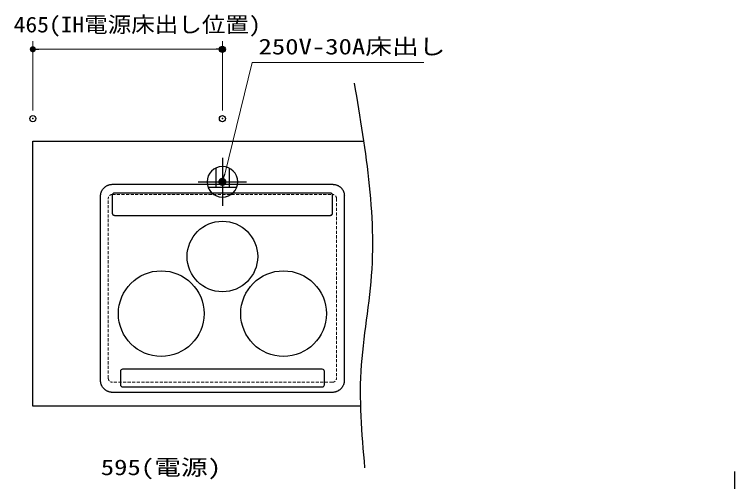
# Model space of a CAD drawing. Units: millimetres, scale not verified. Extents: x -9797 to 9797, y -4555 to 4555.
# Drawn here: x -4051 to -2285, y 800 to 1945 of the extents above; entities that cross this region are included whole.
import ezdxf
from ezdxf.enums import TextEntityAlignment as Align

# ---------------------------------------------------------------- set-up
doc = ezdxf.new("R2010")
doc.units = ezdxf.units.MM
doc.header["$LTSCALE"] = 30
doc.header["$PDMODE"] = 32
doc.header["$PDSIZE"] = 15
doc.linetypes.add('USER1', pattern=[0.375, 0.25, -0.125])
for name, color, linetype, lineweight in [('0-0_KABE', 4, 'Continuous', 25), ('0-1_0', 7, 'Continuous', 25), ('0-2_細線ﾚｲﾔｰ', 91, 'USER1', 9), ('0-3_寸法ﾚｲﾔｰ', 30, 'Continuous', 13), ('0-4_DEFPOINTS', 7, 'Continuous', 25), ('0-5_1', 7, 'Continuous', 25)]:
    doc.layers.add(name, color=color, linetype=linetype, lineweight=lineweight)
doc.styles.add('ＭＳ ゴシック', font='')
doc.styles.get('ＭＳ ゴシック').set_extended_font_data('MS Gothic')

# ---------------------------------------------------------------- blocks, each defined once
blk = doc.blocks.new('_DOT')
at = {"layer": '0-1_0', "color": 30}
blk.add_line((-15, 0), (-30, 0), dxfattribs=at)
for points in [[(0, 0), (-15, 0), (-14.88, 1.88)], [(0, 0), (-14.88, -1.88), (-15, 0)], [(0, 0), (-14.88, 1.88), (-14.53, 3.73)], [(0, 0), (-14.53, -3.73), (-14.88, -1.88)], [(0, 0), (-14.53, 3.73), (-13.95, 5.52)], [(0, 0), (-13.95, -5.52), (-14.53, -3.73)], [(0, 0), (-13.95, 5.52), (-13.14, 7.23)], [(0, 0), (-13.14, -7.23), (-13.95, -5.52)], [(0, 0), (-13.14, 7.23), (-12.14, 8.82)], [(0, 0), (-12.14, -8.82), (-13.14, -7.23)], [(0, 0), (-12.14, 8.82), (-10.93, 10.27)], [(0, 0), (-10.93, -10.27), (-12.14, -8.82)], [(0, 0), (-10.93, 10.27), (-9.56, 11.56)], [(0, 0), (-9.56, -11.56), (-10.93, -10.27)], [(0, 0), (-9.56, 11.56), (-8.04, 12.66)], [(0, 0), (-8.04, -12.66), (-9.56, -11.56)], [(0, 0), (-8.04, 12.66), (-6.39, 13.57)], [(0, 0), (-6.39, -13.57), (-8.04, -12.66)], [(0, 0), (-6.39, 13.57), (-4.64, 14.27)], [(0, 0), (-4.64, -14.27), (-6.39, -13.57)], [(0, 0), (-4.64, 14.27), (-2.81, 14.73)], [(0, 0), (-2.81, -14.73), (-4.64, -14.27)], [(0, 0), (-2.81, 14.73), (-0.94, 14.97)], [(0, 0), (-0.94, -14.97), (-2.81, -14.73)], [(0, 0), (-0.94, 14.97), (0.94, 14.97)], [(0, 0), (0.94, -14.97), (-0.94, -14.97)], [(0, 0), (0.94, 14.97), (2.81, 14.73)], [(0, 0), (2.81, 14.73), (4.64, 14.27)], [(0, 0), (4.64, 14.27), (6.39, 13.57)], [(0, 0), (6.39, 13.57), (8.04, 12.66)], [(0, 0), (8.04, 12.66), (9.56, 11.56)], [(0, 0), (9.56, 11.56), (10.93, 10.27)], [(0, 0), (10.93, 10.27), (12.14, 8.82)], [(0, 0), (12.14, 8.82), (13.14, 7.23)], [(0, 0), (13.14, 7.23), (13.95, 5.52)], [(0, 0), (13.95, 5.52), (14.53, 3.73)], [(0, 0), (14.53, 3.73), (14.88, 1.88)], [(0, 0), (14.88, 1.88), (15, 0)], [(0, 0), (2.81, -14.73), (0.94, -14.97)], [(0, 0), (4.64, -14.27), (2.81, -14.73)], [(0, 0), (6.39, -13.57), (4.64, -14.27)], [(0, 0), (8.04, -12.66), (6.39, -13.57)], [(0, 0), (9.56, -11.56), (8.04, -12.66)], [(0, 0), (10.93, -10.27), (9.56, -11.56)], [(0, 0), (12.14, -8.82), (10.93, -10.27)], [(0, 0), (13.14, -7.23), (12.14, -8.82)], [(0, 0), (13.95, -5.52), (13.14, -7.23)], [(0, 0), (14.53, -3.73), (13.95, -5.52)], [(0, 0), (14.88, -1.88), (14.53, -3.73)], [(0, 0), (15, 0), (14.88, -1.88)]]:
    blk.add_solid(points, dxfattribs=at)
blk = doc.blocks.new('A$C5C1B3A85')
at = {"layer": '0-1_0', "color": 1, "lineweight": 30}
for p, q in [((0, 1773.4), (0, -1773.4)), ((-496.2, 1009.7), (-496.2, -426.1)), ((496.2, 1009.7), (496.2, -426.1)), ((1773.4, 0), (-1773.4, 0)), ((-1041.2, -426.1), (1041.2, -426.1))]:
    blk.add_line(p, q, dxfattribs=at)
blk.add_circle((0, 0), 1125, dxfattribs=at)

msp = doc.modelspace()

# ---------------------------------------------------------------- linework, layer by layer
at = {"layer": '0-0_KABE'}
msp.add_line((-2284.92, 824.86), (-2284.92, -300.14), dxfattribs=at)
at = {"layer": '0-1_0'}
for p, q in [((-3811.8, 1528.99), (-3810.59, 1529.01)), ((-3272.81, 1529.01), (-3271.82, 1529.01)), ((-3811.59, 1501.87), (-3811.6, 1501.64)), ((-3804.93, 1507.33), (-3805.9, 1507.33)), ((-3276.27, 1507.33), (-3276.51, 1507.33)), ((-3270.81, 1501.56), (-3270.81, 1501.64)), ((-3840.2, 1498.56), (-3840.2, 1499.39)), ((-3242.15, 1500.6), (-3242.2, 1499.39)), ((-3302.01, 1452.94), (-3276.49, 1452.94)), ((-3270.82, 1458.41), (-3270.81, 1458.65)), ((-3840.17, 1047.41), (-3840.2, 1048.63)), ((-3242.2, 1049.46), (-3242.2, 1048.63)), ((-3809.6, 1019.01), (-3810.59, 1019.01)), ((-3270.6, 1019.04), (-3271.82, 1019.01))]:
    msp.add_line(p, q, dxfattribs=at)
for points in [[(-3217.95, 1776.8), (-3215.28, 1761.08), (-3212.62, 1745.36), (-3209.98, 1729.63), (-3207.36, 1713.91), (-3204.78, 1698.19), (-3202.24, 1682.47), (-3199.75, 1666.75), (-3197.32, 1651.03), (-3194.96, 1635.31), (-3192.67, 1619.59), (-3190.47, 1603.87), (-3188.36, 1588.16), (-3186.35, 1572.45), (-3184.46, 1556.73), (-3182.68, 1541.02), (-3181.03, 1525.32), (-3179.51, 1509.61), (-3178.14, 1493.9), (-3176.92, 1478.2), (-3175.87, 1462.5), (-3174.98, 1446.81), (-3174.27, 1431.11), (-3173.74, 1415.42), (-3173.41, 1399.73), (-3173.29, 1384.04), (-3173.37, 1368.36), (-3173.68, 1352.68), (-3174.21, 1337), (-3174.99, 1321.33), (-3176, 1305.66), (-3177.27, 1289.99), (-3178.77, 1274.33), (-3180.45, 1258.67), (-3182.28, 1243.01), (-3184.23, 1227.35), (-3186.26, 1211.69), (-3188.33, 1196.03), (-3190.39, 1180.37), (-3192.43, 1164.7)], [(-3202.67, 985), (-4006.2, 985), (-4006.2, 1635), (-3194.91, 1635)], [(-3840.2, 1499.39), (-3840.17, 1500.6), (-3840.1, 1501.81), (-3839.98, 1503), (-3839.81, 1504.18), (-3839.59, 1505.34), (-3839.33, 1506.48), (-3839.03, 1507.61), (-3838.68, 1508.73), (-3838.29, 1509.82), (-3837.86, 1510.89), (-3837.39, 1511.94), (-3836.88, 1512.97), (-3836.33, 1513.98), (-3835.75, 1514.96), (-3835.12, 1515.92), (-3834.47, 1516.85), (-3833.77, 1517.76), (-3833.05, 1518.64), (-3832.29, 1519.49), (-3831.5, 1520.31), (-3830.68, 1521.1), (-3829.83, 1521.86), (-3828.95, 1522.58), (-3828.04, 1523.28), (-3827.11, 1523.93), (-3826.15, 1524.56), (-3825.17, 1525.14), (-3824.16, 1525.69), (-3823.13, 1526.2), (-3822.08, 1526.67), (-3821.01, 1527.11), (-3819.92, 1527.5), (-3818.81, 1527.84), (-3817.68, 1528.15), (-3816.54, 1528.41), (-3815.37, 1528.62), (-3814.2, 1528.79), (-3813.01, 1528.91), (-3811.8, 1528.99)], [(-3810.59, 1529.01), (-3809.6, 1529.01), (-3806.68, 1529.01), (-3801.95, 1529.01), (-3795.5, 1529.01), (-3787.44, 1529.01), (-3777.86, 1529.01), (-3766.86, 1529.01), (-3754.56, 1529.01), (-3741.04, 1529.01), (-3726.41, 1529.01), (-3710.76, 1529.01), (-3694.21, 1529.01), (-3676.86, 1529.01), (-3658.79, 1529.01), (-3640.12, 1529.01), (-3620.94, 1529.01), (-3601.36, 1529.01), (-3581.48, 1529.01), (-3561.39, 1529.01), (-3541.2, 1529.01), (-3521.02, 1529.01), (-3500.93, 1529.01), (-3481.05, 1529.01), (-3461.46, 1529.01), (-3442.29, 1529.01), (-3423.62, 1529.01), (-3405.55, 1529.01), (-3388.19, 1529.01), (-3371.64, 1529.01), (-3356, 1529.01), (-3341.37, 1529.01), (-3327.85, 1529.01), (-3315.54, 1529.01), (-3304.55, 1529.01), (-3294.97, 1529.01), (-3286.9, 1529.01), (-3280.45, 1529.01), (-3275.72, 1529.01), (-3272.81, 1529.01)], [(-3271.82, 1529.01), (-3270.53, 1528.99), (-3269.25, 1528.91), (-3268, 1528.79), (-3266.76, 1528.62), (-3265.54, 1528.41), (-3264.34, 1528.15), (-3263.16, 1527.84), (-3262, 1527.5), (-3260.87, 1527.11), (-3259.75, 1526.67), (-3258.67, 1526.2), (-3257.61, 1525.69), (-3256.57, 1525.14), (-3255.56, 1524.56), (-3254.58, 1523.93), (-3253.63, 1523.28), (-3252.72, 1522.58), (-3251.83, 1521.86), (-3250.97, 1521.1), (-3250.15, 1520.31), (-3249.36, 1519.49), (-3248.61, 1518.64), (-3247.89, 1517.76), (-3247.21, 1516.85), (-3246.57, 1515.92), (-3245.97, 1514.96), (-3245.41, 1513.98), (-3244.89, 1512.97), (-3244.41, 1511.94), (-3243.97, 1510.89), (-3243.58, 1509.82), (-3243.24, 1508.73), (-3242.94, 1507.61), (-3242.68, 1506.48), (-3242.48, 1505.34), (-3242.32, 1504.18), (-3242.21, 1503), (-3242.16, 1501.81), (-3242.15, 1500.6)], [(-3811.6, 1501.64), (-3811.6, 1501.56), (-3811.6, 1501.32), (-3811.6, 1500.95), (-3811.6, 1500.43), (-3811.6, 1499.79), (-3811.6, 1499.02), (-3811.6, 1498.15), (-3811.6, 1497.17), (-3811.6, 1496.09), (-3811.6, 1494.92), (-3811.6, 1493.67), (-3811.6, 1492.35), (-3811.6, 1490.97), (-3811.6, 1489.52), (-3811.6, 1488.03), (-3811.6, 1486.5), (-3811.6, 1484.94), (-3811.6, 1483.36), (-3811.6, 1481.75), (-3811.6, 1480.14), (-3811.6, 1478.53), (-3811.6, 1476.93), (-3811.6, 1475.34), (-3811.6, 1473.78), (-3811.6, 1472.25), (-3811.6, 1470.76), (-3811.6, 1469.32), (-3811.6, 1467.93), (-3811.6, 1466.61), (-3811.6, 1465.36), (-3811.6, 1464.2), (-3811.6, 1463.12), (-3811.6, 1462.14), (-3811.6, 1461.26), (-3811.6, 1460.49), (-3811.6, 1459.85), (-3811.6, 1459.34), (-3811.6, 1458.96), (-3811.6, 1458.73)], [(-3805.9, 1507.33), (-3806.14, 1507.33), (-3806.37, 1507.31), (-3806.6, 1507.29), (-3806.82, 1507.26), (-3807.05, 1507.22), (-3807.27, 1507.17), (-3807.48, 1507.11), (-3807.7, 1507.04), (-3807.91, 1506.97), (-3808.11, 1506.88), (-3808.32, 1506.79), (-3808.51, 1506.69), (-3808.71, 1506.59), (-3808.9, 1506.48), (-3809.08, 1506.36), (-3809.26, 1506.23), (-3809.44, 1506.1), (-3809.6, 1505.96), (-3809.77, 1505.81), (-3809.93, 1505.66), (-3810.08, 1505.5), (-3810.22, 1505.34), (-3810.36, 1505.17), (-3810.5, 1504.99), (-3810.62, 1504.81), (-3810.74, 1504.63), (-3810.86, 1504.44), (-3810.96, 1504.25), (-3811.06, 1504.05), (-3811.15, 1503.85), (-3811.23, 1503.64), (-3811.31, 1503.43), (-3811.37, 1503.22), (-3811.43, 1503), (-3811.48, 1502.78), (-3811.52, 1502.56), (-3811.56, 1502.33), (-3811.58, 1502.1), (-3811.59, 1501.87)], [(-3276.51, 1507.33), (-3277.48, 1507.33), (-3280.35, 1507.33), (-3285, 1507.33), (-3291.33, 1507.33), (-3299.26, 1507.33), (-3308.67, 1507.33), (-3319.47, 1507.33), (-3331.57, 1507.33), (-3344.85, 1507.33), (-3359.23, 1507.33), (-3374.6, 1507.33), (-3390.86, 1507.33), (-3407.91, 1507.33), (-3425.67, 1507.33), (-3444.01, 1507.33), (-3462.86, 1507.33), (-3482.1, 1507.33), (-3501.63, 1507.33), (-3521.37, 1507.33), (-3541.21, 1507.33), (-3561.04, 1507.33), (-3580.78, 1507.33), (-3600.32, 1507.33), (-3619.56, 1507.33), (-3638.4, 1507.33), (-3656.75, 1507.33), (-3674.5, 1507.33), (-3691.55, 1507.33), (-3707.82, 1507.33), (-3723.19, 1507.33), (-3737.56, 1507.33), (-3750.85, 1507.33), (-3762.94, 1507.33), (-3773.74, 1507.33), (-3783.16, 1507.33), (-3791.08, 1507.33), (-3797.42, 1507.33), (-3802.06, 1507.33), (-3804.93, 1507.33)], [(-3270.81, 1501.64), (-3270.82, 1501.87), (-3270.83, 1502.1), (-3270.86, 1502.33), (-3270.89, 1502.56), (-3270.93, 1502.78), (-3270.98, 1503), (-3271.04, 1503.22), (-3271.1, 1503.43), (-3271.18, 1503.64), (-3271.26, 1503.85), (-3271.35, 1504.05), (-3271.45, 1504.25), (-3271.56, 1504.44), (-3271.67, 1504.63), (-3271.79, 1504.81), (-3271.92, 1504.99), (-3272.05, 1505.17), (-3272.19, 1505.34), (-3272.33, 1505.5), (-3272.49, 1505.66), (-3272.64, 1505.81), (-3272.81, 1505.96), (-3272.98, 1506.1), (-3273.15, 1506.23), (-3273.33, 1506.36), (-3273.51, 1506.48), (-3273.7, 1506.59), (-3273.9, 1506.69), (-3274.1, 1506.79), (-3274.3, 1506.88), (-3274.5, 1506.97), (-3274.71, 1507.04), (-3274.93, 1507.11), (-3275.14, 1507.17), (-3275.36, 1507.22), (-3275.59, 1507.26), (-3275.81, 1507.29), (-3276.04, 1507.31), (-3276.27, 1507.33)], [(-3270.81, 1458.65), (-3270.81, 1458.73), (-3270.81, 1458.96), (-3270.81, 1459.34), (-3270.81, 1459.85), (-3270.81, 1460.49), (-3270.81, 1461.26), (-3270.81, 1462.14), (-3270.81, 1463.12), (-3270.81, 1464.2), (-3270.81, 1465.36), (-3270.81, 1466.61), (-3270.81, 1467.93), (-3270.81, 1469.32), (-3270.81, 1470.76), (-3270.81, 1472.25), (-3270.81, 1473.78), (-3270.81, 1475.34), (-3270.81, 1476.93), (-3270.81, 1478.53), (-3270.81, 1480.14), (-3270.81, 1481.75), (-3270.81, 1483.36), (-3270.81, 1484.94), (-3270.81, 1486.5), (-3270.81, 1488.03), (-3270.81, 1489.52), (-3270.81, 1490.97), (-3270.81, 1492.35), (-3270.81, 1493.67), (-3270.81, 1494.92), (-3270.81, 1496.09), (-3270.81, 1497.17), (-3270.81, 1498.15), (-3270.81, 1499.02), (-3270.81, 1499.79), (-3270.81, 1500.43), (-3270.81, 1500.95), (-3270.81, 1501.32), (-3270.81, 1501.56)], [(-3840.2, 1048.63), (-3840.2, 1049.46), (-3840.2, 1051.9), (-3840.2, 1055.86), (-3840.2, 1061.25), (-3840.2, 1068), (-3840.2, 1076.01), (-3840.2, 1085.21), (-3840.2, 1095.51), (-3840.2, 1106.82), (-3840.2, 1119.06), (-3840.2, 1132.15), (-3840.2, 1145.99), (-3840.2, 1160.52), (-3840.2, 1175.63), (-3840.2, 1191.25), (-3840.2, 1207.3), (-3840.2, 1223.68), (-3840.2, 1240.31), (-3840.2, 1257.12), (-3840.2, 1274.01), (-3840.2, 1290.9), (-3840.2, 1307.7), (-3840.2, 1324.34), (-3840.2, 1340.72), (-3840.2, 1356.76), (-3840.2, 1372.39), (-3840.2, 1387.5), (-3840.2, 1402.02), (-3840.2, 1415.87), (-3840.2, 1428.96), (-3840.2, 1441.2), (-3840.2, 1452.51), (-3840.2, 1462.81), (-3840.2, 1472), (-3840.2, 1480.02), (-3840.2, 1486.77), (-3840.2, 1492.16), (-3840.2, 1496.12), (-3840.2, 1498.56)], [(-3242.2, 1499.39), (-3242.2, 1498.56), (-3242.2, 1496.12), (-3242.2, 1492.16), (-3242.2, 1486.77), (-3242.2, 1480.02), (-3242.2, 1472), (-3242.2, 1462.81), (-3242.2, 1452.51), (-3242.2, 1441.2), (-3242.2, 1428.96), (-3242.2, 1415.87), (-3242.2, 1402.02), (-3242.2, 1387.5), (-3242.2, 1372.39), (-3242.2, 1356.76), (-3242.2, 1340.72), (-3242.2, 1324.34), (-3242.2, 1307.7), (-3242.2, 1290.9), (-3242.2, 1274.01), (-3242.2, 1257.12), (-3242.2, 1240.31), (-3242.2, 1223.68), (-3242.2, 1207.3), (-3242.2, 1191.25), (-3242.2, 1175.63), (-3242.2, 1160.52), (-3242.2, 1145.99), (-3242.2, 1132.15), (-3242.2, 1119.06), (-3242.2, 1106.82), (-3242.2, 1095.51), (-3242.2, 1085.21), (-3242.2, 1076.01), (-3242.2, 1068), (-3242.2, 1061.25), (-3242.2, 1055.86), (-3242.2, 1051.9), (-3242.2, 1049.46)], [(-3811.6, 1458.73), (-3811.6, 1458.65), (-3811.59, 1458.41), (-3811.58, 1458.18), (-3811.56, 1457.95), (-3811.52, 1457.73), (-3811.48, 1457.5), (-3811.43, 1457.28), (-3811.37, 1457.06), (-3811.31, 1456.85), (-3811.23, 1456.64), (-3811.15, 1456.43), (-3811.06, 1456.23), (-3810.96, 1456.03), (-3810.86, 1455.84), (-3810.74, 1455.65), (-3810.62, 1455.46), (-3810.5, 1455.28), (-3810.36, 1455.11), (-3810.22, 1454.94), (-3810.08, 1454.78), (-3809.93, 1454.62), (-3809.77, 1454.47), (-3809.6, 1454.32), (-3809.44, 1454.18), (-3809.26, 1454.05), (-3809.08, 1453.92), (-3808.9, 1453.8), (-3808.71, 1453.69), (-3808.51, 1453.58), (-3808.32, 1453.48), (-3808.11, 1453.39), (-3807.91, 1453.31), (-3807.7, 1453.23), (-3807.48, 1453.17), (-3807.27, 1453.11), (-3807.05, 1453.06), (-3806.82, 1453.02), (-3806.6, 1452.98), (-3806.37, 1452.96)], [(-3806.37, 1452.96), (-3806.14, 1452.95), (-3805.9, 1452.94)], [(-3805.9, 1452.94), (-3805.56, 1452.94), (-3804.52, 1452.94), (-3802.79, 1452.94), (-3800.37, 1452.94), (-3797.27, 1452.94), (-3793.49, 1452.94), (-3789.03, 1452.94), (-3783.89, 1452.94), (-3778.07, 1452.94), (-3771.58, 1452.94), (-3764.43, 1452.94), (-3756.6, 1452.94), (-3748.11, 1452.94), (-3738.96, 1452.94), (-3729.15, 1452.94), (-3718.68, 1452.94), (-3707.55, 1452.94), (-3695.77, 1452.94), (-3683.35, 1452.94), (-3670.27, 1452.94), (-3656.55, 1452.94), (-3642.18, 1452.94), (-3627.18, 1452.94), (-3611.54, 1452.94), (-3595.26, 1452.94), (-3578.35, 1452.94), (-3560.8, 1452.94), (-3542.63, 1452.94), (-3523.84, 1452.94), (-3504.42, 1452.94), (-3484.38, 1452.94), (-3463.72, 1452.94), (-3442.45, 1452.94), (-3420.56, 1452.94), (-3398.06, 1452.94), (-3374.95, 1452.94), (-3351.24, 1452.94), (-3326.92, 1452.94), (-3302.01, 1452.94)], [(-3276.51, 1452.94), (-3276.27, 1452.95), (-3276.04, 1452.96), (-3275.81, 1452.98), (-3275.59, 1453.02), (-3275.36, 1453.06), (-3275.14, 1453.11), (-3274.93, 1453.17), (-3274.71, 1453.23), (-3274.5, 1453.31), (-3274.3, 1453.39), (-3274.1, 1453.48), (-3273.9, 1453.58), (-3273.7, 1453.69), (-3273.51, 1453.8), (-3273.33, 1453.92), (-3273.15, 1454.05), (-3272.98, 1454.18), (-3272.81, 1454.32), (-3272.64, 1454.47), (-3272.49, 1454.62), (-3272.33, 1454.78), (-3272.19, 1454.94), (-3272.05, 1455.11), (-3271.92, 1455.28), (-3271.79, 1455.46), (-3271.67, 1455.65), (-3271.56, 1455.84), (-3271.45, 1456.03), (-3271.35, 1456.23), (-3271.26, 1456.43), (-3271.18, 1456.64), (-3271.1, 1456.85), (-3271.04, 1457.06), (-3270.98, 1457.28), (-3270.93, 1457.5), (-3270.89, 1457.73), (-3270.86, 1457.95), (-3270.83, 1458.18), (-3270.82, 1458.41)], [(-3192.43, 1164.7), (-3194.39, 1149.03), (-3196.23, 1133.36), (-3197.94, 1117.68), (-3199.45, 1101.99), (-3200.75, 1086.3), (-3201.78, 1070.6), (-3202.53, 1054.89), (-3202.99, 1039.17), (-3203.18, 1023.44), (-3203.13, 1007.71), (-3202.86, 991.97), (-3202.38, 976.22), (-3201.72, 960.47), (-3200.9, 944.71), (-3199.93, 928.95), (-3198.85, 913.19), (-3197.66, 897.42), (-3196.39, 881.65), (-3195.05, 865.88), (-3193.68, 850.1), (-3192.29, 834.33)], [(-3810.59, 1019.01), (-3811.8, 1019.04), (-3813.01, 1019.11), (-3814.2, 1019.23), (-3815.37, 1019.4), (-3816.54, 1019.62), (-3817.68, 1019.88), (-3818.81, 1020.18), (-3819.92, 1020.53), (-3821.01, 1020.92), (-3822.08, 1021.35), (-3823.13, 1021.82), (-3824.16, 1022.33), (-3825.17, 1022.88), (-3826.15, 1023.46), (-3827.11, 1024.09), (-3828.04, 1024.74), (-3828.95, 1025.44), (-3829.83, 1026.16), (-3830.68, 1026.92), (-3831.5, 1027.71), (-3832.29, 1028.53), (-3833.05, 1029.38), (-3833.77, 1030.26), (-3834.47, 1031.16), (-3835.12, 1032.1), (-3835.75, 1033.06), (-3836.33, 1034.04), (-3836.88, 1035.05), (-3837.39, 1036.07), (-3837.86, 1037.13), (-3838.29, 1038.2), (-3838.68, 1039.29), (-3839.03, 1040.4), (-3839.33, 1041.53), (-3839.59, 1042.68), (-3839.81, 1043.84), (-3839.98, 1045.02), (-3840.1, 1046.21), (-3840.17, 1047.41)], [(-3242.2, 1048.63), (-3242.22, 1047.41), (-3242.3, 1046.21), (-3242.42, 1045.02), (-3242.59, 1043.84), (-3242.8, 1042.68), (-3243.06, 1041.53), (-3243.37, 1040.4), (-3243.72, 1039.29), (-3244.11, 1038.2), (-3244.54, 1037.13), (-3245.01, 1036.07), (-3245.52, 1035.05), (-3246.07, 1034.04), (-3246.65, 1033.06), (-3247.28, 1032.1), (-3247.93, 1031.16), (-3248.63, 1030.26), (-3249.35, 1029.38), (-3250.11, 1028.53), (-3250.9, 1027.71), (-3251.72, 1026.92), (-3252.57, 1026.16), (-3253.45, 1025.44), (-3254.35, 1024.74), (-3255.29, 1024.09), (-3256.25, 1023.46), (-3257.23, 1022.88), (-3258.24, 1022.33), (-3259.27, 1021.82), (-3260.32, 1021.35), (-3261.39, 1020.92), (-3262.48, 1020.53), (-3263.59, 1020.18), (-3264.72, 1019.88), (-3265.87, 1019.62), (-3267.03, 1019.4), (-3268.21, 1019.23), (-3269.4, 1019.11), (-3270.6, 1019.04)], [(-3271.82, 1019.01), (-3272.81, 1019.01), (-3275.72, 1019.01), (-3280.45, 1019.01), (-3286.9, 1019.01), (-3294.97, 1019.01), (-3304.55, 1019.01), (-3315.54, 1019.01), (-3327.85, 1019.01), (-3341.37, 1019.01), (-3356, 1019.01), (-3371.64, 1019.01), (-3388.19, 1019.01), (-3405.55, 1019.01), (-3423.62, 1019.01), (-3442.29, 1019.01), (-3461.46, 1019.01), (-3481.05, 1019.01), (-3500.93, 1019.01), (-3521.02, 1019.01), (-3541.2, 1019.01), (-3561.39, 1019.01), (-3581.48, 1019.01), (-3601.36, 1019.01), (-3620.94, 1019.01), (-3640.12, 1019.01), (-3658.79, 1019.01), (-3676.86, 1019.01), (-3694.21, 1019.01), (-3710.76, 1019.01), (-3726.41, 1019.01), (-3741.04, 1019.01), (-3754.56, 1019.01), (-3766.86, 1019.01), (-3777.86, 1019.01), (-3787.44, 1019.01), (-3795.5, 1019.01), (-3801.95, 1019.01), (-3806.68, 1019.01), (-3809.6, 1019.01)]]:
    msp.add_lwpolyline(points, dxfattribs=at)
for centre, radius in [((-3541.21, 1352.01), 86.5), ((-3691.21, 1212.01), 105), ((-3391.21, 1212.01), 105)]:
    msp.add_circle(centre, radius, dxfattribs=at)
at = {"layer": '0-2_細線ﾚｲﾔｰ'}
for p, q in [((-3811.2, 1504), (-3271.2, 1504)), ((-3821.2, 1054), (-3821.2, 1494)), ((-3261.2, 1494), (-3261.2, 1054)), ((-3271.2, 1044), (-3811.2, 1044))]:
    msp.add_line(p, q, dxfattribs=at)
for centre, start, end in [((-3811.2, 1494), 90, 180), ((-3271.2, 1494), 0, 90), ((-3811.2, 1054), 180, 270), ((-3271.2, 1054), 270, 0)]:
    msp.add_arc(centre, 10, start, end, dxfattribs=at)
at = {"layer": '0-3_寸法ﾚｲﾔｰ'}
for p, q in [((-4006.2, 1710), (-4006.2, 1880)), ((-3541.2, 1710), (-3541.2, 1880)), ((-3991.2, 1860), (-3556.2, 1860))]:
    msp.add_line(p, q, dxfattribs=at)
msp.add_lwpolyline([(-3047.42, 1827.19), (-3468.52, 1827.19), (-3535.16, 1554.06)], dxfattribs=at)
at = {"layer": '0-4_DEFPOINTS'}
for p in [(-3541.2, 1860), (-4006.2, 1690), (-3541.2, 1690)]:
    msp.add_point(p, dxfattribs=at)
at = {"layer": '0-5_1'}
for p, q in [((-3791.2, 1070.51), (-3791.2, 1037.56)), ((-3296.2, 1075.51), (-3786.2, 1075.51)), ((-3291.2, 1037.56), (-3291.2, 1070.51)), ((-3786.2, 1032.56), (-3296.2, 1032.56))]:
    msp.add_line(p, q, dxfattribs=at)
for centre, start, end in [((-3786.2, 1070.51), 90, 180), ((-3296.2, 1070.51), 0, 90), ((-3786.2, 1037.56), 180, 270), ((-3296.2, 1037.56), 270, 0)]:
    msp.add_arc(centre, 5, start, end, dxfattribs=at)

# ---------------------------------------------------------------- block references
at = {"layer": '0-1_0', "xscale": -0.03333333, "yscale": 0.03333333}
msp.add_blockref('A$C5C1B3A85', (-3541.2, 1535), dxfattribs=at)
at = {"layer": '0-3_寸法ﾚｲﾔｰ'}
for p, xscale, yscale, rotation in [((-4006.2, 1860), 0.5, 0.5, 180), ((-3541.2, 1535), 0.6666667, 0.6666667, 252.40094)]:
    msp.add_blockref('_DOT', p, dxfattribs=dict(at, xscale=xscale, yscale=yscale, rotation=rotation))
at = {"layer": '0-3_寸法ﾚｲﾔｰ', "xscale": 0.5, "yscale": 0.5}
msp.add_blockref('_DOT', (-3541.2, 1860), dxfattribs=at)

# ---------------------------------------------------------------- texts
at = {"layer": '0-3_寸法ﾚｲﾔｰ', "style": 'ＭＳ ゴシック'}
for s, width, p in [('465(IH電源床出し位置)', 1.1, (-4053.13, 1889.74)), ('595(電源)', 1.25, (-3839.56, 804.61))]:
    msp.add_text(s, height=38.49, dxfattribs=dict(at, width=width)).set_placement(p, align=Align.BOTTOM_LEFT)
at = {"layer": '0-3_寸法ﾚｲﾔｰ', "color": 7, "style": 'ＭＳ ゴシック', "width": 1.25}
msp.add_text('250V-30A床出し', height=38.48, dxfattribs=at).set_placement((-3452.58, 1835.74), align=Align.BOTTOM_LEFT)

doc.saveas('drawing.dxf')
